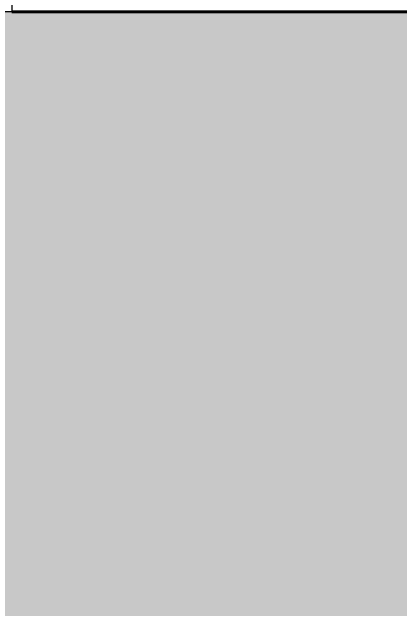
# Model space of a CAD drawing. Header units: inches. Extents: x -4061 to -1937, y 9836 to 11171.
# Drawn here: x -3499.1737 to -3498.9706, y 10352.2766 to 10352.5894 of the extents above; entities that cross this region are included whole.
import ezdxf

# ---------------------------------------------------------------- set-up
doc = ezdxf.new("R2010")
doc.units = ezdxf.units.IN
doc.header["$MEASUREMENT"] = 0
for name, color, linetype, lineweight in [('A-DOOR', 31, 'Continuous', 18), ('A-DOOR-FRAM', 31, 'Continuous', 30), ('I-WALL-1', 2, 'Continuous', 5), ('I-WALL-2', 2, 'Continuous', 60)]:
    doc.layers.add(name, color=color, linetype=linetype, lineweight=lineweight)

# ---------------------------------------------------------------- blocks, each defined once
blk = doc.blocks.new('HOLLOW METAL - UNIT DOOR-2058840-ENLARGED RCP - 1ST FLOOR PLAN - WEST')
at = {"layer": 'A-DOOR-FRAM'}
for p, q in [((18, 2.5), (20, 2.5)), ((20, 2.5), (20, -3.25))]:
    blk.add_line(p, q, dxfattribs=at)

msp = doc.modelspace()

# ---------------------------------------------------------------- hatches: boundary and pattern name
at = {"layer": 'I-WALL-1'}
h = msp.add_hatch(color=256, dxfattribs=at)
h.paths.add_polyline_path([(-3498.92374, 10351.5894), (-3498.92374, 10352.5894), (-3499.54874, 10352.5894), (-3499.54874, 10351.5894)], flags=0)
h.paths.add_polyline_path([(-3499.54874, 10392.5894), (-3498.92374, 10392.5894), (-3498.92374, 10412.7894), (-3499.54874, 10412.7894), (-3499.54874, 10397.354)], flags=0)

# ---------------------------------------------------------------- linework, layer by layer
at = {"layer": 'I-WALL-2'}
msp.add_line((-3499.17374, 10352.5894), (-3498.92374, 10352.5894), dxfattribs=at)

# ---------------------------------------------------------------- block references
at = {"layer": 'A-DOOR', "rotation": 270.0000000000004}
msp.add_blockref('HOLLOW METAL - UNIT DOOR-2058840-ENLARGED RCP - 1ST FLOOR PLAN - WEST', (-3501.67374, 10372.5894), dxfattribs=at)

doc.saveas('drawing.dxf')
